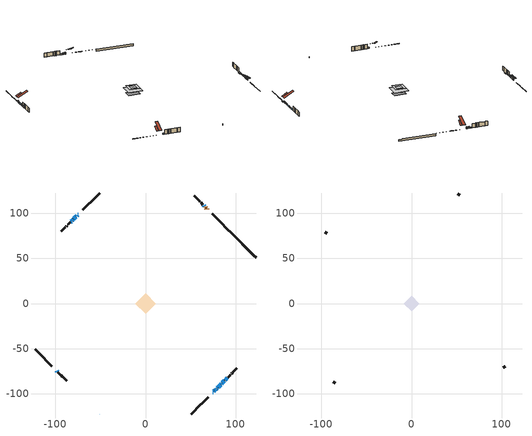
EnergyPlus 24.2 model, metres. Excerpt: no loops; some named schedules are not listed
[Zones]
conditioned space
 floor outside (Floor1 construction): -4.16,0 0,4.16 4.16,0 0,-4.16 z0.39
 floor adiabatic (AdiabaticFloorConstruction): -11.16,0 0,11.16 11.16,0 0,-11.16 z2.83
 floor foundation (Slab1 construction): -7.35,1.87 -1.87,7.35 7.35,-1.87 1.87,-7.35 z-1.9
 wall outside (RimJoist1 construction): 50.8,-122.64 61.56,-111.88 / -122.64,-50.8 -111.88,-61.56 / -50.8,122.64 -61.56,111.88 / 92.59,80.84 81.83,91.6 z0.39:0.69
 wall outside (RimJoist2 construction): 62.22,-111.22 69.42,-104.02 / -111.22,-62.22 -104.02,-69.42 / -62.22,111.22 -69.42,104.02 / 81.18,92.26 73.98,99.46 z0.39:0.69
 wall outside (AdiabaticWallConstruction 1): 68.64,104.8 68.33,105.11 / 67.67,105.76 67.09,106.35 / 66.43,107 66.13,107.31 z0.39:2.42
 wall outside (AdiabaticWallConstruction): -74.75,98.68 -75.08,98.36 z0.39:2.06; 74.75,-98.68 75.19,-98.25 z0.39:1.66; 75.84,-97.6 76.44,-97 / -77.18,96.26 -79.55,93.89 / -80.21,93.23 -81.4,92.04 z0.39:2.02; 77.09,-96.35 78.53,-94.91 z0.39:2.04; 79.18,-94.25 80.05,-93.39 / -75.73,97.7 -76.52,96.91 / 80.7,-92.73 83.4,-90.03 / -98.68,-74.75 -97.89,-75.54 / 65.47,107.96 64.45,108.99 / 84.06,-89.38 84.74,-88.7 / 85.39,-88.04 87.64,-85.8 / 88.29,-85.14 91,-82.44 / -82.05,91.39 -82.84,90.6 / -50.8,-122.64 -50.59,-122.64 z0.39:1.61
 wall outside (Wall1 construction): 91.65,-81.78 93.84,-79.59 / -97.24,-76.2 -95.05,-78.39 / -83.5,89.94 -85.69,87.75 / 63.79,109.65 61.6,111.84 z0.39:5.27
 wall outside (Wall2 construction): 94.5,-78.94 94.82,-78.61 / -94.39,-79.05 -94.07,-79.37 / -86.35,87.09 -86.67,86.77 / 60.94,112.5 60.62,112.82 z0.39:5.27
 wall outside (Wall3 construction): 95.48,-77.96 96.35,-77.08 / -93.41,-80.03 -92.53,-80.9 / -87.33,86.11 -88.2,85.24 / 59.96,113.48 59.09,114.35 z0.39:5.27
 wall outside (Wall4 construction): 97.01,-76.43 101.39,-72.05 / -91.88,-81.56 -87.5,-85.94 / -88.86,84.58 -93.24,80.2 / 58.43,115.01 54.05,119.39 z0.39:5.27
 wall foundation (FoundationWall1 construction): 93.25,80.19,-1.9 93.25,80.19,0.39 119.7,53.74,0.39 119.7,53.74,-0.04 122.64,50.8,-0.04 122.64,50.8,-1.9
 window (WindowConstruction 13): -74.75,98.68 -75.08,98.36 z0.39:2.05
 window (WindowConstruction 14): 74.75,-98.68 75.19,-98.25 z0.39:1.66
 window (WindowConstruction 6): 75.84,-97.6 76.43,-97 z0.39:2.01
 window (WindowConstruction 7): 77.09,-96.35 78.53,-94.91 z0.39:2.04
 window (WindowConstruction 8): 79.18,-94.25 80.05,-93.39 z0.39:1.61
 window (WindowConstruction 9): -75.73,97.7 -76.52,96.91 z0.39:1.61
 window (WindowConstruction 10): 80.7,-92.73 83.4,-90.03 z0.39:1.61
 window (WindowConstruction 11): -77.18,96.26 -79.55,93.89 z0.39:2.01
 window (WindowConstruction 12): -98.68,-74.75 -97.89,-75.54 z0.39:1.61
 window (WindowConstruction 15): 65.47,107.96 64.45,108.99 z0.39:1.61
 window (WindowConstruction): 84.06,-89.38 84.74,-88.7 z0.39:1.61
 window (WindowConstruction 1): 85.39,-88.04 87.64,-85.8 z0.39:1.61
 window (WindowConstruction 2): 88.29,-85.14 91,-82.44 z0.39:1.61
 window (WindowConstruction 3): -80.21,93.23 -81.39,92.04 z0.39:2.01
 window (WindowConstruction 4): -82.05,91.39 -82.84,90.6 z0.39:1.61
 window (WindowConstruction 5): -50.8,-122.64 -50.59,-122.64 z0.39:1.61
 door (Door): 68.64,104.8 68.33,105.11 z0.39:2.42
 door (Door 1): 67.67,105.76 67.09,106.35 z0.39:2.42
 door (Door 2): 66.43,107 66.13,107.31 z0.39:2.42
 ceiling adiabatic (AdiabaticFloorConstruction): 0,-11.16 11.16,0 0,11.16 -11.16,0 z2.83
attic - vented
 floor to conditioned space (Floor2 construction Reversed): -4.16,0 0,4.16 4.16,0 0,-4.16 z5.27
 floor to conditioned space (Floor3 construction Reversed): -8.42,0 0,8.42 8.42,0 0,-8.42 z5.27
 wall outside (Wall5 construction): 102.05,-71.39 103.99,-69.45 / -86.84,-86.6 -84.9,-88.53 / -93.89,79.54 -95.83,77.61 / 53.39,120.04 51.46,121.98 z0.39:5.27
 roof outside (Roof1 construction): 71.21,-102.22,5.27 67.42,-98.43,8.84 66.28,-99.57,8.84 70.07,-103.36,5.27; -102.22,-71.21,5.27 -98.43,-67.42,8.84 -99.57,-66.28,8.84 -103.36,-70.07,5.27; -71.21,102.22,5.27 -67.42,98.43,8.84 -66.28,99.57,8.84 -70.07,103.36,5.27; 72.18,101.26,5.27 68.39,97.47,8.84 69.53,96.33,8.84 73.32,100.12,5.27
 roof outside (Roof2 construction): 74.1,-99.34,5.27 66.13,-91.37,10.9 63.9,-93.6,10.9 71.87,-101.57,5.27; -99.34,-74.1,5.27 -91.37,-66.13,10.9 -93.6,-63.9,10.9 -101.57,-71.87,5.27; -74.1,99.34,5.27 -66.13,91.37,10.9 -63.9,93.6,10.9 -71.87,101.57,5.27; 69.3,104.14,5.27 61.33,96.17,10.9 63.56,93.95,10.9 71.52,101.91,5.27
shading: -75.52,97.91 -74.31,99.13 -75.67,100.49 -76.89,99.28 z2.69; 75.48,-97.96 74.46,-98.97 76.62,-101.13 77.63,-100.12 z2.07; 76.61,-96.83 75.67,-97.77 77.82,-99.93 78.77,-98.98 z2.26; 78.78,-94.66 76.84,-96.6 77.16,-96.93 79.11,-94.98 z2.4; 80.3,-93.14 78.93,-94.51 79.26,-94.83 80.63,-93.46 z1.97; -79.81,93.63 -76.93,96.51 -77.25,96.84 -80.13,93.96 z2.37; -81.73,91.7 -79.87,93.57 -81.6,95.29 -83.46,93.43 z2.49
[Building]
Building 1: Terrain=Suburbs
[Site:Location]
Fredericton_NB: Latitude {deg}=45.87; Longitude {deg}=-66.54; Time Zone {hr}=-4; Elevation {m}=21; Keep Site Location Information=Yes
[Site:GroundTemperature:Shallow]
1.40444, -0.745387, -0.917552, 0.102649, 4.19819, 8.27465, 11.8087, 14.0475, 14.2377, 12.4168, 8.97287, 5.02146
[Site:WaterMainsTemperature]
Calculation Method=Schedule; Temperature Schedule=mains temperature schedule
[Material] Roughness=Rough; Thermal Absorptance=0.9
Name | Thickness {m} | Conductivity {W/m-K} | Density {kg/m3} | Specific Heat {J/kg-K} | Solar Absorptance | Visible Absorptance
asphalt or fiberglass shingles | 0.00635 | 0.162714 | 1121.4 | 1465.45 | 0.4 | 0.4
ceiling loosefill ins | 0.423333 | 0.0480833 | 16.02 | 1046.75 | 0.7 | 0.7
ceiling stud and cavity | 0.1397 | 0.486722 | 65.682 | 1177.47 | 0.7 | 0.7
ceiling stud and cavity 1 | 0.1397 | 0.154052 | 65.682 | 1177.47 | 0.7 | 0.7
concrete 4.0 in. | 0.1016 | 1.803125 | 2242.8 | 837.4 | 0.7 | 0.7
concrete 8.0 in. | 0.2032 | 1.803125 | 2242.8 | 837.4 | 0.7 | 0.7
door material | 0.04445 | 0.0451087 | 512.64 | 1214.23 | 0.7 | 0.7
door material 1 | 0.04445 | 0.20624 | 512.64 | 1214.23 | 0.7 | 0.7
exterior vertical ins | 0.0707365 | 0.029427 | 32.04 | 1214.23 | 0.7 | 0.7
floor covering | 0.0127 | 0.0433444 | 54.468 | 1339.84 | 0.6 | 0.6
floor rigid ins; rim joist rigid ins; wall rigid ins | 0.051816 | 0.029427 | 32.04 | 1214.23 | 0.7 | 0.7
floor rigid ins 1; wall rigid ins 1 | 0.512978 | 0.029427 | 32.04 | 1214.23 | 0.7 | 0.7
floor stud and cavity | 0.1397 | 0.103009 | 92.3553 | 1139.71 | 0.7 | 0.7
floor stud and cavity 1 | 0.1397 | 1.75129 | 37.0049 | 1207.88 | 0.7 | 0.7
furniture material conditioned space 1 | 0.1524 | 0.115458 | 640.8 | 1214.23 | 0.6 | 0.6
gypsum board | 0.0127 | 0.160291 | 801 | 837.4 | 0.6 | 0.6
gypsum board 1 | 0.0127 | 0.160291 | 801 | 837.4 | 0.7 | 0.7
osb sheathing 0.5 in. | 0.0127 | 0.115458 | 512.64 | 1214.23 | 0.7 | 0.7
osb sheathing 0.75 in. | 0.01905 | 0.115458 | 512.64 | 1214.23 | 0.7 | 0.7
osb sheathing 2.0 in. | 0.0508 | 0.115458 | 512.64 | 1214.23 | 0.7 | 0.7
rim joist stud and cavity | 0.0508 | 0.0402046 | 125.044 | 1163.47 | 0.6 | 0.6
rim joist stud and cavity 1 | 0.0508 | 24.0425 | 6.31874 | 1174.65 | 0.6 | 0.6
wall stud and cavity | 0.1397 | 0.251873 | 139.0536 | 1170.24 | 0.7 | 0.7
wall stud and cavity 1 | 0.1397 | 0.495891 | 139.0536 | 1170.24 | 0.7 | 0.7
wall stud and cavity 2 | 0.1397 | 0.354201 | 139.0536 | 1170.24 | 0.7 | 0.7
wall stud and cavity 3 | 0.1397 | 0.233353 | 139.0536 | 1170.24 | 0.7 | 0.7
wall stud and cavity 4 | 0.0889 | 6.1454 | 50.32683 | 1063.81 | 0.6 | 0.6
wall stud and cavity 5 | 0.0889 | 0.380278 | 52.3479 | 1209.89 | 0.7 | 0.7
wall stud and cavity 6 | 0.0889 | 0.391764 | 83.0341 | 1211.67 | 0.7 | 0.7
wood siding | 0.0254 | 0.102417 | 544.68 | 1172.36 | 0.4 | 0.4
wood siding 1 | 0.00254 | 0.102417 | 544.68 | 1172.36 | 0.4 | 0.4
wood siding 2; wood siding 3; wood siding 4 | 0.0254 | 0.102417 | 544.68 | 1172.36 | 0.7 | 0.7
[WindowMaterial:SimpleGlazingSystem]
Name | U-Factor {W/m2-K} | Solar Heat Gain Coefficient
WindowMaterial | 2.08212 | 0.51
WindowMaterial 1 | 2.03783 | 0.56
WindowMaterial 2 | 1.927681 | 0.61
WindowMaterial 3 | 2.0543 | 0.52
WindowMaterial 4 | 6.93965 | 0.69
WindowMaterial 5 | 2.027046 | 0.54
WindowMaterial 6 | 2.14174 | 0.46
WindowMaterial 7 | 3.131417 | 0.48
WindowMaterial 8 | 2.96619 | 0.62
WindowMaterial 9 | 3.00764 | 0.51
[Construction]
AdiabaticFloorConstruction: floor stud and cavity 1, floor rigid ins 1, osb sheathing 0.75 in., floor covering
AdiabaticWallConstruction: wood siding 3, wall rigid ins 1, wall stud and cavity 5, gypsum board
AdiabaticWallConstruction 1: wood siding 4, wall rigid ins 1, wall stud and cavity 5, gypsum board
Door; Door 2: door material
Door 1: door material 1
Floor1 construction: floor stud and cavity, floor rigid ins, osb sheathing 0.75 in., floor covering
Floor2 construction Reversed: gypsum board, ceiling stud and cavity, ceiling loosefill ins
Floor3 construction Reversed: gypsum board, ceiling stud and cavity 1, ceiling loosefill ins
FoundationWall1 construction: concrete 8.0 in., gypsum board 1
furniture construction conditioned space 1: furniture material conditioned space 1
PartitionWallConstruction: gypsum board, wall stud and cavity 6, gypsum board
RimJoist1 construction: wood siding 2, rim joist rigid ins, osb sheathing 2.0 in., rim joist stud and cavity
RimJoist2 construction: wood siding 2, rim joist stud and cavity 1
Roof1 construction; Roof2 construction: asphalt or fiberglass shingles
Slab1 construction: concrete 4.0 in.
Wall1 construction: wood siding, wall rigid ins, osb sheathing 0.5 in., wall stud and cavity, gypsum board
Wall2 construction: wood siding, wall rigid ins, osb sheathing 0.5 in., wall stud and cavity 1, gypsum board
Wall3 construction: wood siding, wall rigid ins, osb sheathing 0.5 in., wall stud and cavity 2, gypsum board
Wall4 construction: wood siding, wall rigid ins, osb sheathing 0.5 in., wall stud and cavity 3, gypsum board
Wall5 construction: wood siding 1, wall stud and cavity 4
WindowConstruction: WindowMaterial
WindowConstruction 1: WindowMaterial 1
WindowConstruction 10; WindowConstruction 2: WindowMaterial 2
WindowConstruction 11; WindowConstruction 12; WindowConstruction 3; WindowConstruction 4; WindowConstruction 6; WindowConstruction 9: WindowMaterial 3
WindowConstruction 13: WindowMaterial 7
WindowConstruction 14: WindowMaterial 8
WindowConstruction 15: WindowMaterial 9
WindowConstruction 5: WindowMaterial 4
WindowConstruction 7: WindowMaterial 5
WindowConstruction 8: WindowMaterial 6
[Zone] Multiplier=1; Part of Total Floor Area=Yes
Name | Volume {m3}
attic - vented | 196.951
conditioned space | 929.1
[Space]
Name | Zone | Volume {m3}
attic - vented 1 | attic - vented | 196.951
conditioned space 1 | conditioned space | 929.1
[ZoneInfiltration:EffectiveLeakageArea]
infil attic - vented 1: Zone or Space=attic - vented 1; Schedule=Always On Discrete; Effective Air Leakage Area {cm2}=7060.8; Stack Coefficient=0.000730896; Wind Coefficient=1.82662e-05
[ZoneMixing]
whole house fan mix: Zone or Space=attic - vented; Schedule=Always On Continuous; Design Flow Rate Calculation Method=Flow/Zone; Design Flow Rate {m3/s}=0; Source Zone or Space=conditioned space
[SurfaceProperty:ExposedFoundationPerimeter]
Slab1: Exposed Perimeter Calculation Method=TotalExposedPerimeter; Total Exposed Perimeter {m}=41.56
[InternalMass] Zone or ZoneList=conditioned space; Space or SpaceList=conditioned space 1
Name | Construction | Surface Area {m2}
furniture mass conditioned space 1 | furniture construction conditioned space 1 | 153.928
partition wall mass | PartitionWallConstruction | 384.82
[Lights]
interior lighting: Zone or ZoneList or Space or SpaceList=conditioned space 1; Schedule=interior lighting schedule; Design Level Calculation Method=LightingLevel; Lighting Level {W}=343.2; Return Air Fraction=0; Fraction Radiant=0.6; Fraction Visible=0.2; Fraction Replaceable=1
[People]
occupants: Zone or ZoneList or Space or SpaceList=conditioned space 1; Number of People Schedule=occupants schedule; Number of People Calculation Method=People; Number of People=3; Fraction Radiant=0.314171; Sensible Heat Fraction=0.56303; Activity Level Schedule=occupants activity schedule; Carbon Dioxide Generation Rate {m3/s-W}=0; Enable ASHRAE 55 Comfort Warnings=No; Mean Radiant Temperature Calculation Type=EnclosureAveraged
[ElectricEquipment] Zone or ZoneList or Space or SpaceList=conditioned space 1; Design Level Calculation Method=EquipmentLevel
Name | Schedule | Design Level {W} | Fraction Latent | Fraction Radiant | Fraction Lost
clothes dryer | clothes dryer schedule | 140.772 | 0.015 | 0.081 | 0.85
clothes washer | clothes washer schedule | 32.1985 | 0.03 | 0.162 | 0.7
cooking range | cooking range schedule | 215.147 | 0.08 | 0.432 | 0.2
dishwasher | dishwasher schedule | 66.8632 | 0.3 | 0.18 | 0.4
fridge | fridge schedule | 72.9452 | 0 | 0.6 | 0
mech vent house fan | mech vent house fan schedule | 23.3333 | 0 | 0 | 0.5
mech vent house fan cfis | mech vent house fan cfis schedule | 0 | 0 | 0 | 0
mech vent range fan 0 | mech vent range fan 0 schedule | 57 | 0 | 0 | 1
misc plug loads | misc plug loads schedule | 494.7 | 0.045 | 0.513 | 0.1
whole house fan | Always On Discrete | 0 | 0 | 0 | 1
[OtherEquipment] Zone or ZoneList or Space or SpaceList=conditioned space 1; Design Level Calculation Method=EquipmentLevel
Name | Fuel Type | Schedule | Design Level {W} | Fraction Latent | Fraction Radiant | Fraction Lost
clothes dryer 1 | Electricity | clothes dryer schedule | 0 | 0.015 | 0.081 | 0.85
cooking range 1 | Electricity | cooking range schedule | 0 | 0.08 | 0.432 | 0.2
general water use latent | None | general water use schedule | 62.594 | 1 | 0 | 0
general water use sensible | None | general water use schedule | -61.6891 | 0 | 0.6 | 0
mech vent house fan latent load | None | Always On Discrete | 0 | 1 | 0 | 0
mech vent house fan sensible load | None | Always On Discrete | 0 | 0 | 0 | 0
water heater energy adjustment1 | Electricity | Always On Discrete | 0.01 | 0 | 0 | 1
[ZoneInfiltration:DesignFlowRate] Zone or ZoneList or Space or SpaceList=conditioned space 1; Schedule=Always On Discrete; Design Flow Rate Calculation Method=Flow/Zone; Design Flow Rate {m3/s}=0
infil flow; natural vent flow; whole house fan flow
[Foundation:Kiva]
Foundation Kiva 1: Initial Indoor Air Temperature {C}=18; Wall Height Above Grade {m}=0.389992; Wall Depth Below Slab {m}=0.2032; Custom Block Material Name 1=exterior vertical ins; Custom Block Depth 1 {m}=2.28999; Custom Block X Position 1 {m}=0.2159; Custom Block Z Position 1 {m}=0
[Foundation:Kiva:Settings]
Soil Conductivity {W/m-K}=0.849921; Soil Density {kg/m3}=1842.3; Soil Specific Heat {J/kg-K}=418.7; Ground Solar Absorptivity=0.9; Ground Thermal Absorptivity=0.9; Ground Surface Roughness {m}=0.03; Far-Field Width {m}=40; Deep-Ground Boundary Condition=ZeroFlux; Deep-Ground Depth {m}=40; Minimum Cell Dimension {m}=0.2; Maximum Cell Growth Coefficient=3; Simulation Timestep=Timestep
[Exterior:Lights]
exterior lighting: Schedule=exterior lighting schedule; Design Level {W}=75.6
[Schedule:Constant]
Name | Hourly Value
Always On Continuous; mech vent house fan schedule; mech vent house fan cfis schedule; Always On Discrete | 1
occupants activity schedule | 117.228
fridge schedule | 0
[Schedule:Week:Daily]
interior lighting schedule Week Rule - Jan1-Jan27: interior lighting schedule day, interior lighting schedule day, interior lighting schedule day, interior lighting schedule day, interior lighting schedule day, interior lighting schedule day, interior lighting schedule day, interior lighting schedule default day, interior lighting schedule default day, interior lighting schedule default day, interior lighting schedule default day, interior lighting schedule default day
interior lighting schedule Week Rule - Jan28-Feb3: interior lighting schedule day, interior lighting schedule day, interior lighting schedule day, interior lighting schedule day, interior lighting schedule day 1, interior lighting schedule day 1, interior lighting schedule day 1, interior lighting schedule default day, interior lighting schedule default day, interior lighting schedule default day, interior lighting schedule default day, interior lighting schedule default day
interior lighting schedule Week Rule - Feb4-Feb24: interior lighting schedule day 1, interior lighting schedule day 1, interior lighting schedule day 1, interior lighting schedule day 1, interior lighting schedule day 1, interior lighting schedule day 1, interior lighting schedule day 1, interior lighting schedule default day, interior lighting schedule default day, interior lighting schedule default day, interior lighting schedule default day, interior lighting schedule default day
interior lighting schedule Week Rule - Feb25-Mar3: interior lighting schedule day 1, interior lighting schedule day 1, interior lighting schedule day 1, interior lighting schedule day 1, interior lighting schedule day 2, interior lighting schedule day 2, interior lighting schedule day 2, interior lighting schedule default day, interior lighting schedule default day, interior lighting schedule default day, interior lighting schedule default day, interior lighting schedule default day
interior lighting schedule Week Rule - Mar4-Mar31: interior lighting schedule day 2, interior lighting schedule day 2, interior lighting schedule day 2, interior lighting schedule day 2, interior lighting schedule day 2, interior lighting schedule day 2, interior lighting schedule day 2, interior lighting schedule default day, interior lighting schedule default day, interior lighting schedule default day, interior lighting schedule default day, interior lighting schedule default day
interior lighting schedule Week Rule - Apr1-Apr28: interior lighting schedule day 3, interior lighting schedule day 3, interior lighting schedule day 3, interior lighting schedule day 3, interior lighting schedule day 3, interior lighting schedule day 3, interior lighting schedule day 3, interior lighting schedule default day, interior lighting schedule default day, interior lighting schedule default day, interior lighting schedule default day, interior lighting schedule default day
interior lighting schedule Week Rule - Apr29-May5: interior lighting schedule day 3, interior lighting schedule day 3, interior lighting schedule day 4, interior lighting schedule day 4, interior lighting schedule day 4, interior lighting schedule day 4, interior lighting schedule day 4, interior lighting schedule default day, interior lighting schedule default day, interior lighting schedule default day, interior lighting schedule default day, interior lighting schedule default day
interior lighting schedule Week Rule - May6-May26: interior lighting schedule day 4, interior lighting schedule day 4, interior lighting schedule day 4, interior lighting schedule day 4, interior lighting schedule day 4, interior lighting schedule day 4, interior lighting schedule day 4, interior lighting schedule default day, interior lighting schedule default day, interior lighting schedule default day, interior lighting schedule default day, interior lighting schedule default day
interior lighting schedule Week Rule - May27-Jun2: interior lighting schedule day 4, interior lighting schedule day 4, interior lighting schedule day 4, interior lighting schedule day 4, interior lighting schedule day 4, interior lighting schedule day 5, interior lighting schedule day 5, interior lighting schedule default day, interior lighting schedule default day, interior lighting schedule default day, interior lighting schedule default day, interior lighting schedule default day
interior lighting schedule Week Rule - Jun3-Jun30: interior lighting schedule day 5, interior lighting schedule day 5, interior lighting schedule day 5, interior lighting schedule day 5, interior lighting schedule day 5, interior lighting schedule day 5, interior lighting schedule day 5, interior lighting schedule default day, interior lighting schedule default day, interior lighting schedule default day, interior lighting schedule default day, interior lighting schedule default day
interior lighting schedule Week Rule - Jul1-Jul28: interior lighting schedule day 6, interior lighting schedule day 6, interior lighting schedule day 6, interior lighting schedule day 6, interior lighting schedule day 6, interior lighting schedule day 6, interior lighting schedule day 6, interior lighting schedule default day, interior lighting schedule default day, interior lighting schedule default day, interior lighting schedule default day, interior lighting schedule default day
interior lighting schedule Week Rule - Jul29-Aug4: interior lighting schedule day 6, interior lighting schedule day 6, interior lighting schedule day 6, interior lighting schedule day 7, interior lighting schedule day 7, interior lighting schedule day 7, interior lighting schedule day 7, interior lighting schedule default day, interior lighting schedule default day, interior lighting schedule default day, interior lighting schedule default day, interior lighting schedule default day
interior lighting schedule Week Rule - Aug5-Aug25: interior lighting schedule day 7, interior lighting schedule day 7, interior lighting schedule day 7, interior lighting schedule day 7, interior lighting schedule day 7, interior lighting schedule day 7, interior lighting schedule day 7, interior lighting schedule default day, interior lighting schedule default day, interior lighting schedule default day, interior lighting schedule default day, interior lighting schedule default day
interior lighting schedule Week Rule - Aug26-Sep1: interior lighting schedule day 7, interior lighting schedule day 7, interior lighting schedule day 7, interior lighting schedule day 7, interior lighting schedule day 7, interior lighting schedule day 7, interior lighting schedule day 8, interior lighting schedule default day, interior lighting schedule default day, interior lighting schedule default day, interior lighting schedule default day, interior lighting schedule default day
interior lighting schedule Week Rule - Sep2-Sep29: interior lighting schedule day 8, interior lighting schedule day 8, interior lighting schedule day 8, interior lighting schedule day 8, interior lighting schedule day 8, interior lighting schedule day 8, interior lighting schedule day 8, interior lighting schedule default day, interior lighting schedule default day, interior lighting schedule default day, interior lighting schedule default day, interior lighting schedule default day
interior lighting schedule Week Rule - Sep30-Oct6: interior lighting schedule day 8, interior lighting schedule day 9, interior lighting schedule day 9, interior lighting schedule day 9, interior lighting schedule day 9, interior lighting schedule day 9, interior lighting schedule day 9, interior lighting schedule default day, interior lighting schedule default day, interior lighting schedule default day, interior lighting schedule default day, interior lighting schedule default day
interior lighting schedule Week Rule - Oct7-Oct27: interior lighting schedule day 9, interior lighting schedule day 9, interior lighting schedule day 9, interior lighting schedule day 9, interior lighting schedule day 9, interior lighting schedule day 9, interior lighting schedule day 9, interior lighting schedule default day, interior lighting schedule default day, interior lighting schedule default day, interior lighting schedule default day, interior lighting schedule default day
interior lighting schedule Week Rule - Oct28-Nov3: interior lighting schedule day 9, interior lighting schedule day 9, interior lighting schedule day 9, interior lighting schedule day 9, interior lighting schedule day 10, interior lighting schedule day 10, interior lighting schedule day 10, interior lighting schedule default day, interior lighting schedule default day, interior lighting schedule default day, interior lighting schedule default day, interior lighting schedule default day
interior lighting schedule Week Rule - Nov4-Nov24: interior lighting schedule day 10, interior lighting schedule day 10, interior lighting schedule day 10, interior lighting schedule day 10, interior lighting schedule day 10, interior lighting schedule day 10, interior lighting schedule day 10, interior lighting schedule default day, interior lighting schedule default day, interior lighting schedule default day, interior lighting schedule default day, interior lighting schedule default day
interior lighting schedule Week Rule - Nov25-Dec1: interior lighting schedule day 10, interior lighting schedule day 10, interior lighting schedule day 10, interior lighting schedule day 10, interior lighting schedule day 10, interior lighting schedule day 10, interior lighting schedule day 11, interior lighting schedule default day, interior lighting schedule default day, interior lighting schedule default day, interior lighting schedule default day, interior lighting schedule default day
interior lighting schedule Week Rule - Dec2-Dec31: interior lighting schedule day 11, interior lighting schedule day 11, interior lighting schedule day 11, interior lighting schedule day 11, interior lighting schedule day 11, interior lighting schedule day 11, interior lighting schedule day 11, interior lighting schedule default day, interior lighting schedule default day, interior lighting schedule default day, interior lighting schedule default day, interior lighting schedule default day
occupants schedule Week Rule - Jan1-Dec31: occupants schedule day, occupants schedule day, occupants schedule day, occupants schedule day, occupants schedule day, occupants schedule day, occupants schedule day, occupants schedule default day, occupants schedule default day, occupants schedule default day, occupants schedule default day, occupants schedule default day
clothes dryer schedule Week Rule - Jan1-Dec31: clothes dryer schedule day, clothes dryer schedule day, clothes dryer schedule day, clothes dryer schedule day, clothes dryer schedule day, clothes dryer schedule day, clothes dryer schedule day, clothes dryer schedule default day, clothes dryer schedule default day, clothes dryer schedule default day, clothes dryer schedule default day, clothes dryer schedule default day
clothes washer schedule Week Rule - Jan1-Dec31: clothes washer schedule day, clothes washer schedule day, clothes washer schedule day, clothes washer schedule day, clothes washer schedule day, clothes washer schedule day, clothes washer schedule day, clothes washer schedule default day, clothes washer schedule default day, clothes washer schedule default day, clothes washer schedule default day, clothes washer schedule default day
cooking range schedule Week Rule - Jan1-Dec31: cooking range schedule day, cooking range schedule day, cooking range schedule day, cooking range schedule day, cooking range schedule day, cooking range schedule day, cooking range schedule day, cooking range schedule default day, cooking range schedule default day, cooking range schedule default day, cooking range schedule default day, cooking range schedule default day
dishwasher schedule Week Rule - Jan1-Dec31: dishwasher schedule day, dishwasher schedule day, dishwasher schedule day, dishwasher schedule day, dishwasher schedule day, dishwasher schedule day, dishwasher schedule day, dishwasher schedule default day, dishwasher schedule default day, dishwasher schedule default day, dishwasher schedule default day, dishwasher schedule default day
mech vent range fan 0 schedule Week Rule - Jan1-Dec31: mech vent range fan 0 schedule day, mech vent range fan 0 schedule day, mech vent range fan 0 schedule day, mech vent range fan 0 schedule day, mech vent range fan 0 schedule day, mech vent range fan 0 schedule day, mech vent range fan 0 schedule day, mech vent range fan 0 schedule default day, mech vent range fan 0 schedule default day, mech vent range fan 0 schedule default day, mech vent range fan 0 schedule default day, mech vent range fan 0 schedule default day
misc plug loads schedule Week Rule - Jan1-Dec31: misc plug loads schedule day, misc plug loads schedule day, misc plug loads schedule day, misc plug loads schedule day, misc plug loads schedule day, misc plug loads schedule day, misc plug loads schedule day, misc plug loads schedule default day, misc plug loads schedule default day, misc plug loads schedule default day, misc plug loads schedule default day, misc plug loads schedule default day
general water use schedule Week Rule - Jan1-Dec31: general water use schedule day, general water use schedule day, general water use schedule day, general water use schedule day, general water use schedule day, general water use schedule day, general water use schedule day, general water use schedule default day, general water use schedule default day, general water use schedule default day, general water use schedule default day, general water use schedule default day
exterior lighting schedule Week Rule - Jan1-Jan27: exterior lighting schedule day, exterior lighting schedule day, exterior lighting schedule day, exterior lighting schedule day, exterior lighting schedule day, exterior lighting schedule day, exterior lighting schedule day, exterior lighting schedule default day, exterior lighting schedule default day, exterior lighting schedule default day, exterior lighting schedule default day, exterior lighting schedule default day
exterior lighting schedule Week Rule - Jan28-Feb3: exterior lighting schedule day, exterior lighting schedule day, exterior lighting schedule day, exterior lighting schedule day, exterior lighting schedule day 1, exterior lighting schedule day 1, exterior lighting schedule day 1, exterior lighting schedule default day, exterior lighting schedule default day, exterior lighting schedule default day, exterior lighting schedule default day, exterior lighting schedule default day
exterior lighting schedule Week Rule - Feb4-Feb24: exterior lighting schedule day 1, exterior lighting schedule day 1, exterior lighting schedule day 1, exterior lighting schedule day 1, exterior lighting schedule day 1, exterior lighting schedule day 1, exterior lighting schedule day 1, exterior lighting schedule default day, exterior lighting schedule default day, exterior lighting schedule default day, exterior lighting schedule default day, exterior lighting schedule default day
exterior lighting schedule Week Rule - Feb25-Mar3: exterior lighting schedule day 1, exterior lighting schedule day 1, exterior lighting schedule day 1, exterior lighting schedule day 1, exterior lighting schedule day 2, exterior lighting schedule day 2, exterior lighting schedule day 2, exterior lighting schedule default day, exterior lighting schedule default day, exterior lighting schedule default day, exterior lighting schedule default day, exterior lighting schedule default day
exterior lighting schedule Week Rule - Mar4-Mar31: exterior lighting schedule day 2, exterior lighting schedule day 2, exterior lighting schedule day 2, exterior lighting schedule day 2, exterior lighting schedule day 2, exterior lighting schedule day 2, exterior lighting schedule day 2, exterior lighting schedule default day, exterior lighting schedule default day, exterior lighting schedule default day, exterior lighting schedule default day, exterior lighting schedule default day
exterior lighting schedule Week Rule - Apr1-Apr28: exterior lighting schedule day 3, exterior lighting schedule day 3, exterior lighting schedule day 3, exterior lighting schedule day 3, exterior lighting schedule day 3, exterior lighting schedule day 3, exterior lighting schedule day 3, exterior lighting schedule default day, exterior lighting schedule default day, exterior lighting schedule default day, exterior lighting schedule default day, exterior lighting schedule default day
exterior lighting schedule Week Rule - Apr29-May5: exterior lighting schedule day 3, exterior lighting schedule day 3, exterior lighting schedule day 4, exterior lighting schedule day 4, exterior lighting schedule day 4, exterior lighting schedule day 4, exterior lighting schedule day 4, exterior lighting schedule default day, exterior lighting schedule default day, exterior lighting schedule default day, exterior lighting schedule default day, exterior lighting schedule default day
exterior lighting schedule Week Rule - May6-May26: exterior lighting schedule day 4, exterior lighting schedule day 4, exterior lighting schedule day 4, exterior lighting schedule day 4, exterior lighting schedule day 4, exterior lighting schedule day 4, exterior lighting schedule day 4, exterior lighting schedule default day, exterior lighting schedule default day, exterior lighting schedule default day, exterior lighting schedule default day, exterior lighting schedule default day
exterior lighting schedule Week Rule - May27-Jun2: exterior lighting schedule day 4, exterior lighting schedule day 4, exterior lighting schedule day 4, exterior lighting schedule day 4, exterior lighting schedule day 4, exterior lighting schedule day 5, exterior lighting schedule day 5, exterior lighting schedule default day, exterior lighting schedule default day, exterior lighting schedule default day, exterior lighting schedule default day, exterior lighting schedule default day
exterior lighting schedule Week Rule - Jun3-Jun30: exterior lighting schedule day 5, exterior lighting schedule day 5, exterior lighting schedule day 5, exterior lighting schedule day 5, exterior lighting schedule day 5, exterior lighting schedule day 5, exterior lighting schedule day 5, exterior lighting schedule default day, exterior lighting schedule default day, exterior lighting schedule default day, exterior lighting schedule default day, exterior lighting schedule default day
exterior lighting schedule Week Rule - Jul1-Jul28: exterior lighting schedule day 6, exterior lighting schedule day 6, exterior lighting schedule day 6, exterior lighting schedule day 6, exterior lighting schedule day 6, exterior lighting schedule day 6, exterior lighting schedule day 6, exterior lighting schedule default day, exterior lighting schedule default day, exterior lighting schedule default day, exterior lighting schedule default day, exterior lighting schedule default day
exterior lighting schedule Week Rule - Jul29-Aug4: exterior lighting schedule day 6, exterior lighting schedule day 6, exterior lighting schedule day 6, exterior lighting schedule day 7, exterior lighting schedule day 7, exterior lighting schedule day 7, exterior lighting schedule day 7, exterior lighting schedule default day, exterior lighting schedule default day, exterior lighting schedule default day, exterior lighting schedule default day, exterior lighting schedule default day
exterior lighting schedule Week Rule - Aug5-Aug25: exterior lighting schedule day 7, exterior lighting schedule day 7, exterior lighting schedule day 7, exterior lighting schedule day 7, exterior lighting schedule day 7, exterior lighting schedule day 7, exterior lighting schedule day 7, exterior lighting schedule default day, exterior lighting schedule default day, exterior lighting schedule default day, exterior lighting schedule default day, exterior lighting schedule default day
exterior lighting schedule Week Rule - Aug26-Sep1: exterior lighting schedule day 7, exterior lighting schedule day 7, exterior lighting schedule day 7, exterior lighting schedule day 7, exterior lighting schedule day 7, exterior lighting schedule day 7, exterior lighting schedule day 8, exterior lighting schedule default day, exterior lighting schedule default day, exterior lighting schedule default day, exterior lighting schedule default day, exterior lighting schedule default day
[Schedule:Year]
interior lighting schedule: interior lighting schedule Week Rule - Jan1-Jan27, 1, 1, 1, 27, interior lighting schedule Week Rule - Jan28-Feb3, 1, 28, 2, 3, interior lighting schedule Week Rule - Feb4-Feb24, 2, 4, 2, 24, interior lighting schedule Week Rule - Feb25-Mar3, 2, 25, 3, 3, interior lighting schedule Week Rule - Mar4-Mar31, 3, 4, 3, 31, interior lighting schedule Week Rule - Apr1-Apr28, 4, 1, 4, 28, interior lighting schedule Week Rule - Apr29-May5, 4, 29, 5, 5, interior lighting schedule Week Rule - May6-May26, 5, 6, 5, 26, interior lighting schedule Week Rule - May27-Jun2, 5, 27, 6, 2, interior lighting schedule Week Rule - Jun3-Jun30, 6, 3, 6, 30, interior lighting schedule Week Rule - Jul1-Jul28, 7, 1, 7, 28, interior lighting schedule Week Rule - Jul29-Aug4, 7, 29, 8, 4, interior lighting schedule Week Rule - Aug5-Aug25, 8, 5, 8, 25, interior lighting schedule Week Rule - Aug26-Sep1, 8, 26, 9, 1, interior lighting schedule Week Rule - Sep2-Sep29, 9, 2, 9, 29, interior lighting schedule Week Rule - Sep30-Oct6, 9, 30, 10, 6, interior lighting schedule Week Rule - Oct7-Oct27, 10, 7, 10, 27, interior lighting schedule Week Rule - Oct28-Nov3, 10, 28, 11, 3, interior lighting schedule Week Rule - Nov4-Nov24, 11, 4, 11, 24, interior lighting schedule Week Rule - Nov25-Dec1, 11, 25, 12, 1, interior lighting schedule Week Rule - Dec2-Dec31, 12, 2, 12, 31
occupants schedule: occupants schedule Week Rule - Jan1-Dec31, 1, 1, 12, 31
clothes dryer schedule: clothes dryer schedule Week Rule - Jan1-Dec31, 1, 1, 12, 31
clothes washer schedule: clothes washer schedule Week Rule - Jan1-Dec31, 1, 1, 12, 31
cooking range schedule: cooking range schedule Week Rule - Jan1-Dec31, 1, 1, 12, 31
dishwasher schedule: dishwasher schedule Week Rule - Jan1-Dec31, 1, 1, 12, 31
mech vent range fan 0 schedule: mech vent range fan 0 schedule Week Rule - Jan1-Dec31, 1, 1, 12, 31
misc plug loads schedule: misc plug loads schedule Week Rule - Jan1-Dec31, 1, 1, 12, 31
general water use schedule: general water use schedule Week Rule - Jan1-Dec31, 1, 1, 12, 31
exterior lighting schedule: exterior lighting schedule Week Rule - Jan1-Jan27, 1, 1, 1, 27, exterior lighting schedule Week Rule - Jan28-Feb3, 1, 28, 2, 3, exterior lighting schedule Week Rule - Feb4-Feb24, 2, 4, 2, 24, exterior lighting schedule Week Rule - Feb25-Mar3, 2, 25, 3, 3, exterior lighting schedule Week Rule - Mar4-Mar31, 3, 4, 3, 31, exterior lighting schedule Week Rule - Apr1-Apr28, 4, 1, 4, 28, exterior lighting schedule Week Rule - Apr29-May5, 4, 29, 5, 5, exterior lighting schedule Week Rule - May6-May26, 5, 6, 5, 26, exterior lighting schedule Week Rule - May27-Jun2, 5, 27, 6, 2, exterior lighting schedule Week Rule - Jun3-Jun30, 6, 3, 6, 30, exterior lighting schedule Week Rule - Jul1-Jul28, 7, 1, 7, 28, exterior lighting schedule Week Rule - Jul29-Aug4, 7, 29, 8, 4, exterior lighting schedule Week Rule - Aug5-Aug25, 8, 5, 8, 25, exterior lighting schedule Week Rule - Aug26-Sep1, 8, 26, 9, 1, exterior lighting schedule Week Rule - Sep2-Sep29, 9, 2, 9, 29, exterior lighting schedule Week Rule - Sep30-Oct6, 9, 30, 10, 6, exterior lighting schedule Week Rule - Oct7-Oct27, 10, 7, 10, 27, exterior lighting schedule Week Rule - Oct28-Nov3, 10, 28, 11, 3, exterior lighting schedule Week Rule - Nov4-Nov24, 11, 4, 11, 24, exterior lighting schedule Week Rule - Nov25-Dec1, 11, 25, 12, 1, exterior lighting schedule Week Rule - Dec2-Dec31, 12, 2, 12, 31
[Schedule:Compact]
mains temperature schedule: Through: 01/01, For: AllDays, Until: 24:00, 6.14222, Through: 01/02, For: AllDays, Until: 24:00, 6.07056, Through: 01/03, For: AllDays, Until: 24:00, 6.00056, Through: 01/04, For: AllDays, Until: 24:00, 5.93111, Through: 01/05, For: AllDays, Until: 24:00, 5.86333, Through: 01/06, For: AllDays, Until: 24:00, 5.79611, Through: 01/07, For: AllDays, Until: 24:00, 5.73056, Through: 01/08, For: AllDays, Until: 24:00, 5.66611, Through: 01/09, For: AllDays, Until: 24:00, 5.60278, Through: 01/10, For: AllDays, Until: 24:00, 5.54056, Through: 01/11, For: AllDays, Until: 24:00, 5.48, Through: 01/12, For: AllDays, Until: 24:00, 5.42056, Through: 01/13, For: AllDays, Until: 24:00, 5.36222, Through: 01/14, For: AllDays, Until: 24:00, 5.30556, Through: 01/15, For: AllDays, Until: 24:00, 5.25, Through: 01/16, For: AllDays, Until: 24:00, 5.19611, Through: 01/17, For: AllDays, Until: 24:00, 5.14333, Through: 01/18, For: AllDays, Until: 24:00, 5.09167, Through: 01/19, For: AllDays, Until: 24:00, 5.04167, Through: 01/20, For: AllDays, Until: 24:00, 4.99333, Through: 01/21, For: AllDays, Until: 24:00, 4.94611, Through: 01/22, For: AllDays, Until: 24:00, 4.90056, Through: 01/23, For: AllDays, Until: 24:00, 4.85611, Through: 01/24, For: AllDays, Until: 24:00, 4.81389, Through: 01/25, For: AllDays, Until: 24:00, 4.77222, Through: 01/26, For: AllDays, Until: 24:00, 4.73278, Through: 01/27, For: AllDays, Until: 24:00, 4.69444, Through: 01/28, For: AllDays, Until: 24:00, 4.65778, Through: 01/29, For: AllDays, Until: 24:00, 4.62278, Through: 01/30, For: AllDays, Until: 24:00, 4.58889, Through: 01/31, For: AllDays, Until: 24:00, 4.55667, Through: 02/01, For: AllDays, Until: 24:00, 4.52611, Through: 02/02, For: AllDays, Until: 24:00, 4.49722, Through: 02/03, For: AllDays, Until: 24:00, 4.47, Through: 02/04, For: AllDays, Until: 24:00, 4.44389, Through: 02/05, For: AllDays, Until: 24:00, 4.42, Through: 02/06, For: AllDays, Until: 24:00, 4.39722, Through: 02/07, For: AllDays, Until: 24:00, 4.37611, Through: 02/08, For: AllDays, Until: 24:00, 4.35722, Through: 02/09, For: AllDays, Until: 24:00, 4.33944, Through: 02/10, For: AllDays, Until: 24:00, 4.32333, Through: 02/11, For: AllDays, Until: 24:00, 4.30889, Through: 02/12, For: AllDays, Until: 24:00, 4.29556, Through: 02/13, For: AllDays, Until: 24:00, 4.28444, Through: 02/14, For: AllDays, Until: 24:00, 4.275, Through: 02/15, For: AllDays, Until: 24:00, 4.26722, Through: 02/16, For: AllDays, Until: 24:00, 4.26056, Through: 02/17, For: AllDays, Until: 24:00, 4.25611, Through: 02/18, For: AllDays, Until: 24:00, 4.25333, Through: 02/19, For: AllDays, Until: 24:00, 4.25167, Through: 02/20, For: AllDays, Until: 24:00, 4.25222, Through: 02/21, For: AllDays, Until: 24:00, 4.25389, Through: 02/22, For: AllDays, Until: 24:00, 4.25778, Through: 02/23, For: AllDays, Until: 24:00, 4.26278, Through: 02/24, For: AllDays, Until: 24:00, 4.27, Through: 02/25, For: AllDays, Until: 24:00, 4.27833, Through: 02/26, For: AllDays, Until: 24:00, 4.28889, Through: 02/27, For: AllDays, Until: 24:00, 4.30056, Through: 02/28, For: AllDays, Until: 24:00, 4.31389, Through: 03/01, For: AllDays, Until: 24:00, 4.32944, Through: 03/02, For: AllDays, Until: 24:00, 4.34611, Through: 03/03, For: AllDays, Until: 24:00, 4.36444, Through: 03/04, For: AllDays, Until: 24:00, 4.38444, Through: 03/05, For: AllDays, Until: 24:00, 4.40611, Through: 03/06, For: AllDays, Until: 24:00, 4.42944, Through: 03/07, For: AllDays, Until: 24:00, 4.45389, Through: 03/08, For: AllDays, Until: 24:00, 4.48056, Through: 03/09, For: AllDays, Until: 24:00, 4.50833, Through: 03/10, For: AllDays, Until: 24:00, 4.53778, Through: 03/11, For: AllDays, Until: 24:00, 4.56889, Through: 03/12, For: AllDays, Until: 24:00, 4.60167, Through: 03/13, For: AllDays, Until: 24:00, 4.63611, Through: 03/14, For: AllDays, Until: 24:00, 4.67167, Through: 03/15, For: AllDays, Until: 24:00, 4.70889, Through: 03/16, For: AllDays, Until: 24:00, 4.74778, Through: 03/17, For: AllDays, Until: 24:00, 4.78833, Through: 03/18, For: AllDays, Until: 24:00, 4.83, Through: 03/19, For: AllDays, Until: 24:00, 4.87333, Through: 03/20, For: AllDays, Until: 24:00, 4.91833, Through: 03/21, For: AllDays, Until: 24:00, 4.96444, Through: 03/22, For: AllDays, Until: 24:00, 5.01222, Through: 03/23, For: AllDays, Until: 24:00, 5.06111, Through: 03/24, For: AllDays, Until: 24:00, 5.11167, Through: 03/25, For: AllDays, Until: 24:00, 5.16389, Through: 03/26, For: AllDays, Until: 24:00, 5.21722, Through: 03/27, For: AllDays, Until: 24:00, 5.27167, Through: 03/28, For: AllDays, Until: 24:00, 5.32778, Through: 03/29, For: AllDays, Until: 24:00, 5.385, Through: 03/30, For: AllDays, Until: 24:00, 5.44389, Through: 03/31, For: AllDays, Until: 24:00, 5.50333, Through: 04/01, For: AllDays, Until: 24:00, 5.565, Through: 04/02, For: AllDays, Until: 24:00, 5.62722, Through: 04/03, For: AllDays, Until: 24:00, 5.69111, Through: 04/04, For: AllDays, Until: 24:00, 5.75611, Through: 04/05, For: AllDays, Until: 24:00, 5.82222, Through: 04/06, For: AllDays, Until: 24:00, 5.88944, Through: 04/07, For: AllDays, Until: 24:00, 5.95833, Through: 04/08, For: AllDays, Until: 24:00, 6.02778, Through: 04/09, For: AllDays, Until: 24:00, 6.09833, Through: 04/10, For: AllDays, Until: 24:00, 6.17056, Through: 04/11, For: AllDays, Until: 24:00, 6.24333, Through: 04/12, For: AllDays, Until: 24:00, 6.31778, Through: 04/13, For: AllDays, Until: 24:00, 6.39278, Through: 04/14, For: AllDays, Until: 24:00, 6.46889, Through: 04/15, For: AllDays, Until: 24:00, 6.54611, Through: 04/16, For: AllDays, Until: 24:00, 6.62389, Through: 04/17, For: AllDays, Until: 24:00, 6.70278, Through: 04/18, For: AllDays, Until: 24:00, 6.78278, Through: 04/19, For: AllDays, Until: 24:00, 6.86389, Through: 04/20, For: AllDays, Until: 24:00, 6.94556, Through: 04/21, For: AllDays, Until: 24:00, 7.02833, Through: 04/22, For: AllDays, Until: 24:00, 7.11167, Through: 04/23, For: AllDays, Until: 24:00, 7.19556, Through: 04/24, For: AllDays, Until: 24:00, 7.28056, Through: 04/25, For: AllDays, Until: 24:00, 7.36667, Through: 04/26, For: AllDays, Until: 24:00, 7.45333, Through: 04/27, For: AllDays, Until: 24:00, 7.54056, Through: 04/28, For: AllDays, Until: 24:00, 7.62833, Through: 04/29, For: AllDays, Until: 24:00, 7.71667, Through: 04/30, For: AllDays, Until: 24:00, 7.80611, Through: 05/01, For: AllDays, Until: 24:00, 7.89556, Through: 05/02, For: AllDays, Until: 24:00, 7.98611, Through: 05/03, For: AllDays, Until: 24:00, 8.07667, Through: 05/04, For: AllDays, Until: 24:00, 8.16833, Through: 05/05, For: AllDays, Until: 24:00, 8.26, Through: 05/06, For: AllDays, Until: 24:00, 8.35222, Through: 05/07, For: AllDays, Until: 24:00, 8.445, Through: 05/08, For: AllDays, Until: 24:00, 8.53833, Through: 05/09, For: AllDays, Until: 24:00, 8.63222, Through: 05/10, For: AllDays, Until: 24:00, 8.72611, Through: 05/11, For: AllDays, Until: 24:00, 8.82, Through: 05/12, For: AllDays, Until: 24:00, 8.915, Through: 05/13, For: AllDays, Until: 24:00, 9.00944, Through: 05/14, For: AllDays, Until: 24:00, 9.10444, Through: 05/15, For: AllDays, Until: 24:00, 9.2, Through: 05/16, For: AllDays, Until: 24:00, 9.29556, Through: 05/17, For: AllDays, Until: 24:00, 9.39111, Through: 05/18, For: AllDays, Until: 24:00, 9.48667, Through: 05/19, For: AllDays, Until: 24:00, 9.58278, Through: 05/20, For: AllDays, Until: 24:00, 9.67889, Through: 05/21, For: AllDays, Until: 24:00, 9.77444, Through: 05/22, For: AllDays, Until: 24:00, 9.87056, Through: 05/23, For: AllDays, Until: 24:00, 9.96667, Through: 05/24, For: AllDays, Until: 24:00, 10.0628, Through: 05/25, For: AllDays, Until: 24:00, 10.1583, Through: 05/26, For: AllDays, Until: 24:00, 10.2544, Through: 05/27, For: AllDays, Until: 24:00, 10.35, Through: 05/28, For: AllDays, Until: 24:00, 10.4456, Through: 05/29, For: AllDays, Until: 24:00, 10.5406, Through: 05/30, For: AllDays, Until: 24:00, 10.6361, Through: 05/31, For: AllDays, Until: 24:00, 10.7306, Through: 06/01, For: AllDays, Until: 24:00, 10.8256, Through: 06/02, For: AllDays, Until: 24:00, 10.92, Through: 06/03, For: AllDays, Until: 24:00, 11.0139, Through: 06/04, For: AllDays, Until: 24:00, 11.1072, Through: 06/05, For: AllDays, Until: 24:00, 11.2006, Through: 06/06, For: AllDays, Until: 24:00, 11.2933, Through: 06/07, For: AllDays, Until: 24:00, 11.3861, Through: 06/08, For: AllDays, Until: 24:00, 11.4778, Through: 06/09, For: AllDays, Until: 24:00, 11.5694, Through: 06/10, For: AllDays, Until: 24:00, 11.6606, Through: 06/11, For: AllDays, Until: 24:00, 11.7506, Through: 06/12, For: AllDays, Until: 24:00, 11.8406, Through: 06/13, For: AllDays, Until: 24:00, 11.93, Through: 06/14, For: AllDays, Until: 24:00, 12.0183, Through: 06/15, For: AllDays, Until: 24:00, 12.1067, Through: 06/16, For: AllDays, Until: 24:00, 12.1939, Through: 06/17, For: AllDays, Until: 24:00, 12.2806, Through: 06/18, For: AllDays, Until: 24:00, 12.3661, Through: 06/19, For: AllDays, Until: 24:00, 12.4517, Through: 06/20, For: AllDays, Until: 24:00, 12.5356, Through: 06/21, For: AllDays, Until: 24:00, 12.6194, Through: 06/22, For: AllDays, Until: 24:00, 12.7022, Through: 06/23, For: AllDays, Until: 24:00, 12.7839, Through: 06/24, For: AllDays, Until: 24:00, 12.865, Through: 06/25, For: AllDays, Until: 24:00, 12.945, Through: 06/26, For: AllDays, Until: 24:00, 13.0244, Through: 06/27, For: AllDays, Until: 24:00, 13.1028, Through: 06/28, For: AllDays, Until: 24:00, 13.18, Through: 06/29, For: AllDays, Until: 24:00, 13.2561, Through: 06/30, For: AllDays, Until: 24:00, 13.3311, Through: 07/01, For: AllDays, Until: 24:00, 13.4056, Through: 07/02, For: AllDays, Until: 24:00, 13.4789, Through: 07/03, For: AllDays, Until: 24:00, 13.5511, Through: 07/04, For: AllDays, Until: 24:00, 13.6217, Through: 07/05, For: AllDays, Until: 24:00, 13.6917, Through: 07/06, For: AllDays, Until: 24:00, 13.7606, Through: 07/07, For: AllDays, Until: 24:00, 13.8278, Through: 07/08, For: AllDays, Until: 24:00, 13.8944, Through: 07/09, For: AllDays, Until: 24:00, 13.9594, Through: 07/10, For: AllDays, Until: 24:00, 14.0233, Through: 07/11, For: AllDays, Until: 24:00, 14.0861, Through: 07/12, For: AllDays, Until: 24:00, 14.1478, Through: 07/13, For: AllDays, Until: 24:00, 14.2078, Through: 07/14, For: AllDays, Until: 24:00, 14.2667, Through: 07/15, For: AllDays, Until: 24:00, 14.3244, Through: 07/16, For: AllDays, Until: 24:00, 14.3806, Through: 07/17, For: AllDays, Until: 24:00, 14.4356, Through: 07/18, For: AllDays, Until: 24:00, 14.4889, Through: 07/19, For: AllDays, Until: 24:00, 14.5411, Through: 07/20, For: AllDays, Until: 24:00, 14.5917, Through: 07/21, For: AllDays, Until: 24:00, 14.6411, Through: 07/22, For: AllDays, Until: 24:00, 14.6889, Through: 07/23, For: AllDays, Until: 24:00, 14.7356, Through: 07/24, For: AllDays, Until: 24:00, 14.7806, Through: 07/25, For: AllDays, Until: 24:00, 14.8239, Through: 07/26, For: AllDays, Until: 24:00, 14.8661, Through: 07/27, For: AllDays, Until: 24:00, 14.9067, Through: 07/28, For: AllDays, Until: 24:00, 14.9456, Through: 07/29, For: AllDays, Until: 24:00, 14.9833, Through: 07/30, For: AllDays, Until: 24:00, 15.0194, Through: 07/31, For: AllDays, Until: 24:00, 15.0539, Through: 08/01, For: AllDays, Until: 24:00, 15.0867, Through: 08/02, For: AllDays, Until: 24:00, 15.1183, Through: 08/03, For: AllDays, Until: 24:00, 15.1483, Through: 08/04, For: AllDays, Until: 24:00, 15.1761, Through: 08/05, For: AllDays, Until: 24:00, 15.2028, Through: 08/06, For: AllDays, Until: 24:00, 15.2283, Through: 08/07, For: AllDays, Until: 24:00, 15.2517, Through: 08/08, For: AllDays, Until: 24:00, 15.2733, Through: 08/09, For: AllDays, Until: 24:00, 15.2939, Through: 08/10, For: AllDays, Until: 24:00, 15.3122, Through: 08/11, For: AllDays, Until: 24:00, 15.3294, Through: 08/12, For: AllDays, Until: 24:00, 15.345, Through: 08/13, For: AllDays, Until: 24:00, 15.3583, Through: 08/14, For: AllDays, Until: 24:00, 15.3706, Through: 08/15, For: AllDays, Until: 24:00, 15.3811, Through: 08/16, For: AllDays, Until: 24:00, 15.39, Through: 08/17, For: AllDays, Until: 24:00, 15.3972, Through: 08/18, For: AllDays, Until: 24:00, 15.4028, Through: 08/19, For: AllDays, Until: 24:00, 15.4067, Through: 08/20, For: AllDays, Until: 24:00, 15.4089, Through: 08/21, For: AllDays, Until: 24:00, 15.4094, Through: 08/22, For: AllDays, Until: 24:00, 15.4083, Through: 08/23, For: AllDays, Until: 24:00, 15.4056, Through: 08/24, For: AllDays, Until: 24:00, 15.4017, Through: 08/25, For: AllDays, Until: 24:00, 15.3956, Through: 08/26, For: AllDays, Until: 24:00, 15.3878, Through: 08/27, For: AllDays, Until: 24:00, 15.3783, Through: 08/28, For: AllDays, Until: 24:00, 15.3672, Through: 08/29, For: AllDays, Until: 24:00, 15.355, Through: 08/30, For: AllDays, Until: 24:00, 15.3406, Through: 08/31, For: AllDays, Until: 24:00, 15.325, Through: 09/01, For: AllDays, Until: 24:00, 15.3072, Through: 09/02, For: AllDays, Until: 24:00, 15.2883, Through: 09/03, For: AllDays, Until: 24:00, 15.2678, Through: 09/04, For: AllDays, Until: 24:00, 15.245, Through: 09/05, For: AllDays, Until: 24:00, 15.2211, Through: 09/06, For: AllDays, Until: 24:00, 15.1956, Through: 09/07, For: AllDays, Until: 24:00, 15.1689, Through: 09/08, For: AllDays, Until: 24:00, 15.14, Through: 09/09, For: AllDays, Until: 24:00, 15.1094, Through: 09/10, For: AllDays, Until: 24:00, 15.0778, Through: 09/11, For: AllDays, Until: 24:00, 15.0444, Through: 09/12, For: AllDays, Until: 24:00, 15.0094, Through: 09/13, For: AllDays, Until: 24:00, 14.9728, Through: 09/14, For: AllDays, Until: 24:00, 14.935, Through: 09/15, For: AllDays, Until: 24:00, 14.8956, Through: 09/16, For: AllDays, Until: 24:00, 14.8544, Through: 09/17, For: AllDays, Until: 24:00, 14.8122, Through: 09/18, For: AllDays, Until: 24:00, 14.7683, Through: 09/19, For: AllDays, Until: 24:00, 14.7228, Through: 09/20, For: AllDays, Until: 24:00, 14.6756, Through: 09/21, For: AllDays, Until: 24:00, 14.6278, Through: 09/22, For: AllDays, Until: 24:00, 14.5778, Through: 09/23, For: AllDays, Until: 24:00, 14.5267, Through: 09/24, For: AllDays, Until: 24:00, 14.4739, Through: 09/25, For: AllDays, Until: 24:00, 14.42, Through: 09/26, For: AllDays, Until: 24:00, 14.365, Through: 09/27, For: AllDays, Until: 24:00, 14.3083, Through: 09/28, For: AllDays, Until: 24:00, 14.2506, Through: 09/29, For: AllDays, Until: 24:00, 14.1911, Through: 09/30, For: AllDays, Until: 24:00, 14.1306, Through: 10/01, For: AllDays, Until: 24:00, 14.0689, Through: 10/02, For: AllDays, Until: 24:00, 14.0056, Through: 10/03, For: AllDays, Until: 24:00, 13.9417, Through: 10/04, For: AllDays, Until: 24:00, 13.8761, Through: 10/05, For: AllDays, Until: 24:00, 13.8094, Through: 10/06, For: AllDays, Until: 24:00, 13.7417, Through: 10/07, For: AllDays, Until: 24:00, 13.6722, Through: 10/08, For: AllDays, Until: 24:00, 13.6022, Through: 10/09, For: AllDays, Until: 24:00, 13.5311, Through: 10/10, For: AllDays, Until: 24:00, 13.4583, Through: 10/11, For: AllDays, Until: 24:00, 13.385, Through: 10/12, For: AllDays, Until: 24:00, 13.3106, Through: 10/13, For: AllDays, Until: 24:00, 13.235, Through: 10/14, For: AllDays, Until: 24:00, 13.1583, Through: 10/15, For: AllDays, Until: 24:00, 13.0806, Through: 10/16, For: AllDays, Until: 24:00, 13.0022, Through: 10/17, For: AllDays, Until: 24:00, 12.9228, Through: 10/18, For: AllDays, Until: 24:00, 12.8428, Through: 10/19, For: AllDays, Until: 24:00, 12.7611, Through: 10/20, For: AllDays, Until: 24:00, 12.6789, Through: 10/21, For: AllDays, Until: 24:00, 12.5961, Through: 10/22, For: AllDays, Until: 24:00, 12.5122, Through: 10/23, For: AllDays, Until: 24:00, 12.4278, Through: 10/24, For: AllDays, Until: 24:00, 12.3422, Through: 10/25, For: AllDays, Until: 24:00, 12.2561, Through: 10/26, For: AllDays, Until: 24:00, 12.1694, Through: 10/27, For: AllDays, Until: 24:00, 12.0822, Through: 10/28, For: AllDays, Until: 24:00, 11.9939, Through: 10/29, For: AllDays, Until: 24:00, 11.905, Through: 10/30, For: AllDays, Until: 24:00, 11.8156, Through: 10/31, For: AllDays, Until: 24:00, 11.7256, Through: 11/01, For: AllDays, Until: 24:00, 11.635, Through: 11/02, For: AllDays, Until: 24:00, 11.5439, Through: 11/03, For: AllDays, Until: 24:00, 11.4522, Through: 11/04, For: AllDays, Until: 24:00, 11.36, Through: 11/05, For: AllDays, Until: 24:00, 11.2678, Through: 11/06, For: AllDays, Until: 24:00, 11.1744, Through: 11/07, For: AllDays, Until: 24:00, 11.0811, Through: 11/08, For: AllDays, Until: 24:00, 10.9878, Through: 11/09, For: AllDays, Until: 24:00, 10.8933, Through: 11/10, For: AllDays, Until: 24:00, 10.7989, Through: 11/11, For: AllDays, Until: 24:00, 10.7044, Through: 11/12, For: AllDays, Until: 24:00, 10.6094, Through: 11/13, For: AllDays, Until: 24:00, 10.5144, Through: 11/14, For: AllDays, Until: 24:00, 10.4189, Through: 11/15, For: AllDays, Until: 24:00, 10.3233, Through: 11/16, For: AllDays, Until: 24:00, 10.2278, Through: 11/17, For: AllDays, Until: 24:00, 10.1317, Through: 11/18, For: AllDays, Until: 24:00, 10.0361, Through: 11/19, For: AllDays, Until: 24:00, 9.94, Through: 11/20, For: AllDays, Until: 24:00, 9.84389, Through: 11/21, For: AllDays, Until: 24:00, 9.74778, Through: 11/22, For: AllDays, Until: 24:00, 9.65222, Through: 11/23, For: AllDays, Until: 24:00, 9.55611, Through: 11/24, For: AllDays, Until: 24:00, 9.46, Through: 11/25, For: AllDays, Until: 24:00, 9.36444, Through: 11/26, For: AllDays, Until: 24:00, 9.26889, Through: 11/27, For: AllDays, Until: 24:00, 9.17333, Through: 11/28, For: AllDays, Until: 24:00, 9.07833, Through: 11/29, For: AllDays, Until: 24:00, 8.98333, Through: 11/30, For: AllDays, Until: 24:00, 8.88833, Through: 12/01, For: AllDays, Until: 24:00, 8.79389, Through: 12/02, For: AllDays, Until: 24:00, 8.7, Through: 12/03, For: AllDays, Until: 24:00, 8.60611, Through: 12/04, For: AllDays, Until: 24:00, 8.51222, Through: 12/05, For: AllDays, Until: 24:00, 8.41944, Through: 12/06, For: AllDays, Until: 24:00, 8.32667, Through: 12/07, For: AllDays, Until: 24:00, 8.23444, Through: 12/08, For: AllDays, Until: 24:00, 8.14278, Through: 12/09, For: AllDays, Until: 24:00, 8.05167, Through: 12/10, For: AllDays, Until: 24:00, 7.96056, Through: 12/11, For: AllDays, Until: 24:00, 7.87056, Through: 12/12, For: AllDays, Until: 24:00, 7.78111, Through: 12/13, For: AllDays, Until: 24:00, 7.69222, Through: 12/14, For: AllDays, Until: 24:00, 7.60333, Through: 12/15, For: AllDays, Until: 24:00, 7.51611, Through: 12/16, For: AllDays, Until: 24:00, 7.42889, Through: 12/17, For: AllDays, Until: 24:00, 7.34278, Through: 12/18, For: AllDays, Until: 24:00, 7.25722, Through: 12/19, For: AllDays, Until: 24:00, 7.17222, Through: 12/20, For: AllDays, Until: 24:00, 7.08833, Through: 12/21, For: AllDays, Until: 24:00, 7.005, Through: 12/22, For: AllDays, Until: 24:00, 6.92278, Through: 12/23, For: AllDays, Until: 24:00, 6.84111, Through: 12/24, For: AllDays, Until: 24:00, 6.76056, Through: 12/25, For: AllDays, Until: 24:00, 6.68111, Through: 12/26, For: AllDays, Until: 24:00, 6.60222, Through: 12/27, For: AllDays, Until: 24:00, 6.52444, Through: 12/28, For: AllDays, Until: 24:00, 6.44722, Through: 12/29, For: AllDays, Until: 24:00, 6.37167, Through: 12/30, For: AllDays, Until: 24:00, 6.29667, Through: 12/31, For: AllDays, Until: 24:00, 6.22278
